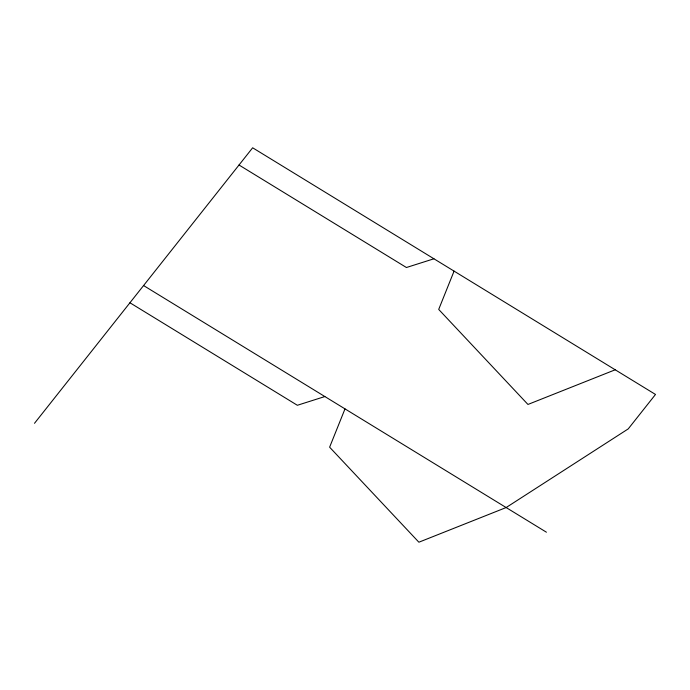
<?xml version="1.0" encoding="UTF-8"?>
<svg xmlns="http://www.w3.org/2000/svg" width="690" height="690" viewBox="0 0 690 690"><rect width="100%" height="100%" fill="white"/><g stroke="black" fill="none" stroke-linecap="round" stroke-linejoin="round"><path stroke-width="1.03" d="M345 408.885L329.622 447.189L418.882 542.211L506.141 507.547L628.228 428.895L655.5 394.456L252.652 147.789L34.5 423.306M454.072 271.118L438.702 309.422L527.954 404.452L615.213 369.788M433.932 258.785L406.427 267.513L239.016 165.005M324.861 396.552L297.356 405.28L129.944 302.772M143.572 285.548L546.428 532.214"/></g></svg>
